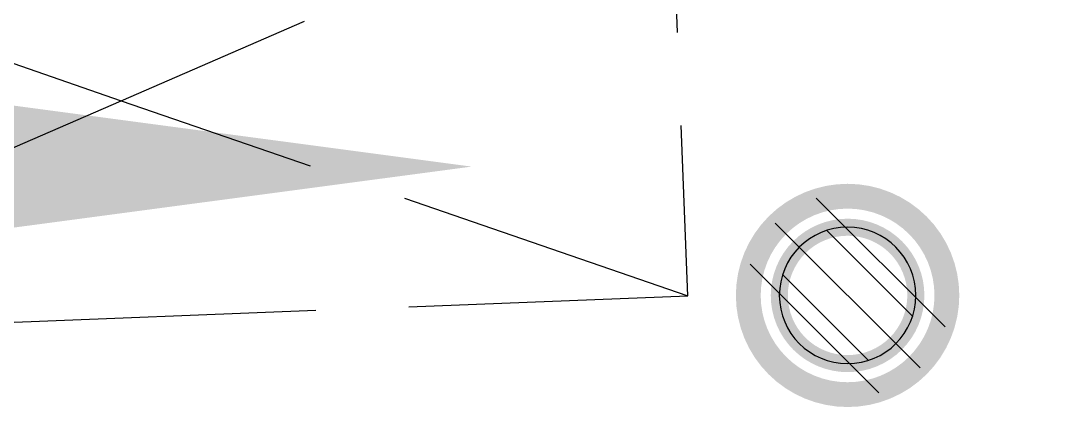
# Model space of a CAD drawing. Header units: inches. Extents: x 0 to 1813292486, y 0 to 3473589894.
# Drawn here: x 600633020 to 600633857, y 3473201959 to 3473202275 of the extents above; entities that cross this region are included whole.
import ezdxf

# ---------------------------------------------------------------- set-up
doc = ezdxf.new("R2010")
doc.units = ezdxf.units.IN
doc.header["$LTSCALE"] = 1000
doc.header["$MEASUREMENT"] = 0
for name, color, linetype in [('A-Anno-Note', 241, 'Continuous'), ('AX-MALL-DIM-P02$0$A-Anno-Dims', 3, 'Continuous'), ('AX-MALL-P02-200$0$A-Anno-Note', 241, 'Continuous'), ('AX-MALL-WALL-P02$0$A-Anno-Note', 241, 'Continuous'), ('AX-MALL-WALL-P02-QT$0$A-Detl-Patt', 8, 'Continuous'), ('AX-MALL-WALL-P02-QT$0$A-Detl-Thin', 131, 'Continuous'), ('AX-MALL-WALL-P02-QT$0$A-Fixt', 81, 'Continuous'), ('PX-MALL-P02-LG$0$P-Drain-Fldr', 4, 'Continuous'), ('PX-MALL-P02-LG$0$P-Drain-Fldr-ARCH', 161, 'Continuous'), ('PX-MALL-P02-LG$0$P-Drain-Fldr-W100', 4, 'Continuous'), ('PX-MALL-P02-LG$0$P-Drain-Fldr-W50', 4, 'Continuous')]:
    doc.layers.add(name, color=color, linetype=linetype)

# ---------------------------------------------------------------- blocks, each defined once
blk = doc.blocks.new('AX-MALL-WALL-P02-QT$0$tj')
at = {"layer": 'AX-MALL-WALL-P02-QT$0$A-Detl-Patt'}
h = blk.add_hatch(dxfattribs=at)
h.set_pattern_fill('STEEL', color=256, scale=100, angle=50.43184)
h.set_pattern_definition([(75, (-14278.2, 156289.83), (-153.340725, 41.087523), []), (75, (-14317.88, 156358.57), (-153.340725, 41.087523), [])])
edge = h.paths.add_edge_path()
edge.add_arc((274302.95, 370915.37), 354853.23, 270.9601094, 275.9513129)
edge.add_line((311095.32, 17974.67), (323404.29, 17664.9))
edge.add_arc((337498.59, -5423.03), 27049.98, 84.429647, 121.402457, ccw=False)
edge.add_line((340124.27, 21499.21), (352435.62, 23411.52))
edge.add_line((352435.62, 23411.52), (352460.33, 23263.57))
edge.add_arc((262948.98, 558936.34), 543099.99, 279.486523, 288.50533)
edge.add_line((435325.04, 43917.81), (435185.93, 44187.61))
edge.add_arc((262948.98, 558936.34), 542799.99, 279.5181655, 288.5004443, ccw=False)
edge.add_line((352706.54, 23608.96), (352681.73, 23756.89))
edge.add_line((352681.73, 23756.89), (340117.77, 21803.84))
edge.add_arc((337510.1, -5455.01), 27383.3, 84.535526, 121.202684)
edge.add_line((323323.71, 17967.02), (311085.76, 18275.01))
edge.add_arc((274273.81, 371474.54), 355112.69, 270.9641106, 275.9501262, ccw=False)
edge.add_line((280248.98, 16412.11), (280248.98, 16111.96))
blk = doc.blocks.new('AX-MALL-WALL-P02-QT$0$JB-AC(O)-Hide')
for p, q in [((450, 37.5), (450, 175)), ((-150, 58.33), (0, 0)), ((0, 0), (150, 58.33)), ((-150, -58.33), (0, 0)), ((0, 0), (150, -58.33)), ((450, -175), (450, -37.5)), ((225, -87.5), (450, -175)), ((-150, -175), (150, -175)), ((225, -175), (450, -175))]:
    blk.add_line(p, q)
blk = doc.blocks.new('AX-MALL-WALL-P02-QT')
at = {"layer": 'AX-MALL-WALL-P02-QT$0$A-Detl-Thin', "rotation": 339.5681613091762}
blk.add_blockref('AX-MALL-WALL-P02-QT$0$tj', (600144118.7, 3473128496.29), dxfattribs=at)
at = {"layer": 'AX-MALL-WALL-P02-QT$0$A-Fixt', "rotation": 341.7950899370094}
blk.add_blockref('AX-MALL-WALL-P02-QT$0$JB-AC(O)-Hide', (600429566.6, 3473044066.07), dxfattribs=at)
blk = doc.blocks.new('AX-MALL-WALL-P02')
at = {"layer": 'AX-MALL-WALL-P02$0$A-Anno-Note'}
blk.add_blockref('AX-MALL-WALL-P02-QT', (0, 0), dxfattribs=at)
blk = doc.blocks.new('PX-MALL-P02-LG$0$A$C5A9C1854')
at = {"layer": 'PX-MALL-P02-LG$0$P-Drain-Fldr-W50', "ltscale": 0.7}
for p, q in [((52.37, -16.82), (-16.82, 52.37)), ((38.89, -38.89), (-38.89, 38.89)), ((16.82, -52.37), (-52.37, 16.82))]:
    blk.add_line(p, q, dxfattribs=at)
at = {"layer": 'PX-MALL-P02-LG$0$P-Drain-Fldr-W50', "ltscale": 0.7, "const_width": 13.75}
blk.add_lwpolyline([(-55, 0, 1), (55, 0, 1)], format="xyb", close=True, dxfattribs=at)
blk = doc.blocks.new('PX-MALL-P02-LG$0$A$C7D2520B3')
at = {"layer": 'PX-MALL-P02-LG$0$P-Drain-Fldr', "ltscale": 0.7}
for p, q in [((78.55, -25.22), (-25.22, 78.55)), ((58.34, -58.34), (-58.34, 58.34)), ((25.22, -78.55), (-78.55, 25.22))]:
    blk.add_line(p, q, dxfattribs=at)
at = {"layer": 'PX-MALL-P02-LG$0$P-Drain-Fldr', "ltscale": 0.7, "const_width": 20}
blk.add_lwpolyline([(0, -80, 1), (0, 80, 1)], format="xyb", close=True, dxfattribs=at)
blk = doc.blocks.new('PX-MALL-P02-LG$0$A$C2257314B')
at = {"layer": 'PX-MALL-P02-LG$0$P-Drain-Fldr-ARCH', "ltscale": 0.7}
for p, q in [((52.37, -16.82), (-16.82, 52.37)), ((38.89, -38.89), (-38.89, 38.89)), ((16.82, -52.37), (-52.37, 16.82))]:
    blk.add_line(p, q, dxfattribs=at)
for start, end in [(0, 180), (180, 0)]:
    blk.add_arc((0, 0), 55, start, end, dxfattribs=at)
blk = doc.blocks.new('PX-MALL-P02-LG$0$P-Drain-Fldr')
blk.add_blockref('PX-MALL-P02-LG$0$A$C2257314B', (0, 0))
at = {"layer": 'PX-MALL-P02-LG$0$P-Drain-Fldr-W100'}
blk.add_blockref('PX-MALL-P02-LG$0$A$C7D2520B3', (0, 0), dxfattribs=at)
at = {"layer": 'PX-MALL-P02-LG$0$P-Drain-Fldr-W50'}
blk.add_blockref('PX-MALL-P02-LG$0$A$C5A9C1854', (0, 0), dxfattribs=at)
blk = doc.blocks.new('PX-MALL-P02-LG')
at = {"layer": 'PX-MALL-P02-LG$0$P-Drain-Fldr', "rotation": 339.5681612843863}
blk.add_blockref('PX-MALL-P02-LG$0$P-Drain-Fldr', (600430060.11, 3473043714.65), dxfattribs=at)
blk = doc.blocks.new('AX-MALL-DIM-P02')
at = {"layer": 'AX-MALL-DIM-P02$0$A-Anno-Dims'}
blk.add_lwpolyline([(600429207.8, 3473044143.01, 0, 0, 0), (600429812.54, 3473043917.72, 0, 144, 0), (600429306.52, 3473044106.23, 0, 0, 0)], format="xyseb", dxfattribs=at)
blk = doc.blocks.new('AX-MALL-P02-200')
at = {"layer": 'AX-MALL-P02-200$0$A-Anno-Note'}
blk.add_blockref('AX-MALL-WALL-P02', (0, 0), dxfattribs=at)
for name in ['AX-MALL-DIM-P02', 'PX-MALL-P02-LG']:
    blk.add_blockref(name, (0, 0), dxfattribs=at)

msp = doc.modelspace()

# ---------------------------------------------------------------- block references
at = {"layer": 'A-Anno-Note', "rotation": 20.43183869077545}
msp.add_blockref('AX-MALL-P02-200', (1250392458.53, 9048125.68), dxfattribs=at)

doc.saveas('drawing.dxf')
